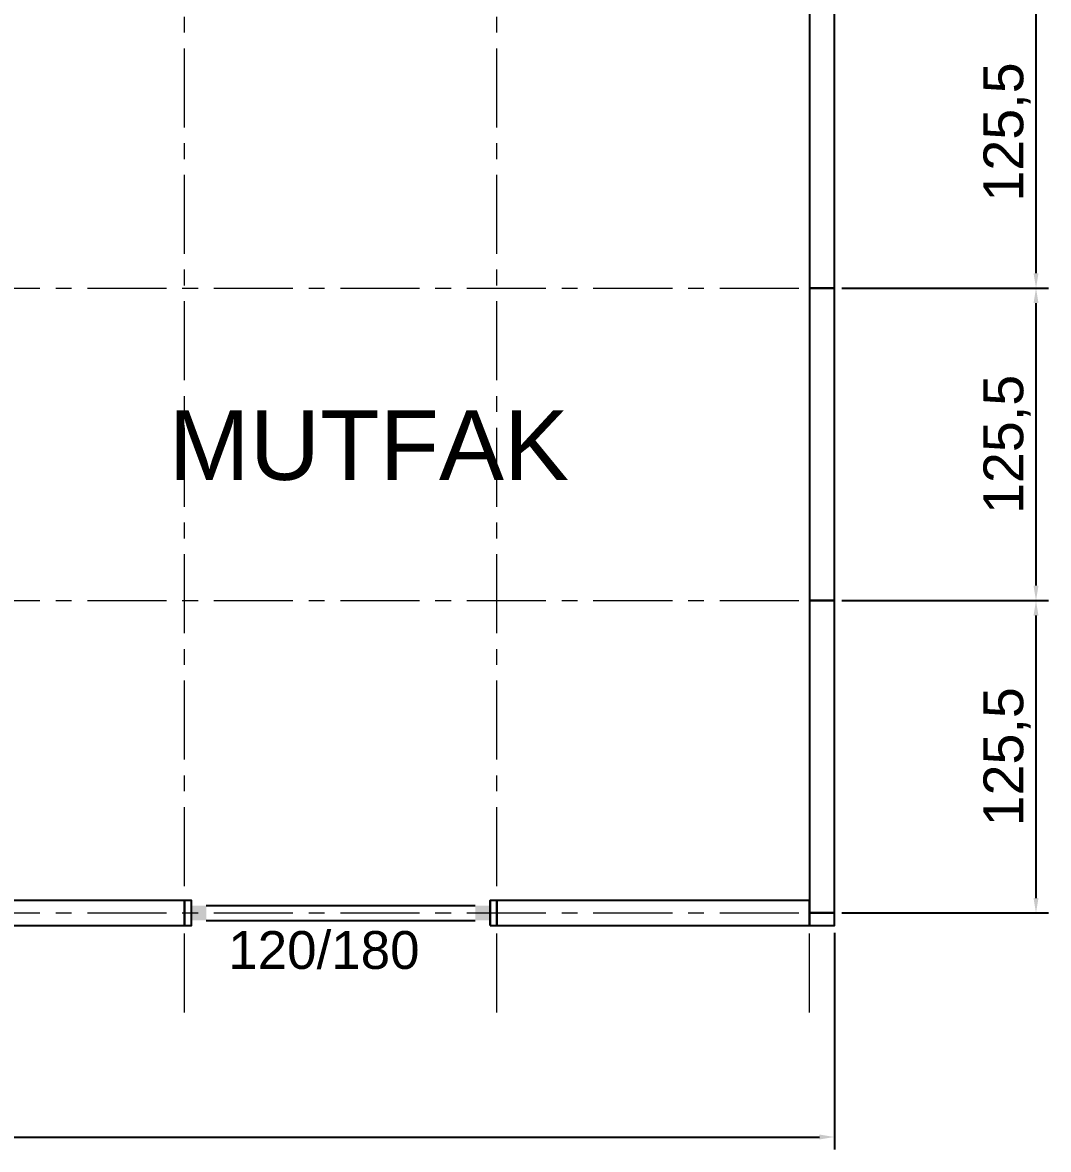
# Model space of a CAD drawing. Header units: centimetres. Extents: x -136 to 1955, y -1012 to 1233.
# Drawn here: x 446.9 to 859, y -90 to 362.7 of the extents above; entities that cross this region are included whole.
import ezdxf
from ezdxf.enums import TextEntityAlignment as Align

# ---------------------------------------------------------------- set-up
doc = ezdxf.new("R2010")
doc.units = ezdxf.units.CM
doc.linetypes.add('CENTER', pattern=[50.8, 31.75, -6.35, 6.35, -6.35])
doc.layers.add('AKS', color=4, linetype='CENTER', lineweight=13)
for name, color, linetype in [('DIS_DUVAR_100', 30, 'Continuous'), ('KOSE_PROFIL_100', 8, 'Continuous'), ('ODA_ADLARI', 7, 'Continuous'), ('OLCULER', 7, 'Continuous'), ('PENCERE', 10, 'Continuous')]:
    doc.layers.add(name, color=color, linetype=linetype)
doc.styles.get("Standard").update_dxf_attribs({"font": 'Arial.ttf'})
doc.dimstyles.new('ISO-25', dxfattribs={"dimtxt": 2.5, "dimasz": 2.5, "dimexe": 1.25, "dimexo": 0.625, "dimtad": 1, "dimtxsty": 'Standard', "dimcen": 2.5, "dimadec": 0, "dimazin": 0, "dimtfac": 1, "dimtmove": 0, "dimatfit": 3, "dimfxl": 1, "dimarcsym": 0})

# ---------------------------------------------------------------- blocks, each defined once
blk = doc.blocks.new('DIS_H_1255_100')
blk.add_lwpolyline([(0, 0), (125.5, 0), (125.5, 10), (0, 10)], close=True)
blk = doc.blocks.new('kaynak-pencere-120180')
at = {"layer": 'PENCERE', "color": 1}
for p, q in [((53839.87, 6703.82), (53839.87, 6713.82)), ((53845.87, 6711.82), (53953.87, 6711.82)), ((53959.87, 6703.82), (53959.87, 6713.82)), ((53845.87, 6705.82), (53953.87, 6705.82))]:
    blk.add_line(p, q, dxfattribs=at)
for points in [[(53839.87, 6705.82), (53845.87, 6705.82), (53839.87, 6711.82), (53845.87, 6711.82)], [(53959.87, 6705.82), (53953.87, 6705.82), (53959.87, 6711.82), (53953.87, 6711.82)]]:
    blk.add_solid(points, dxfattribs=at)
at = {"layer": 'PENCERE', "color": 0, "lineweight": 25}
blk.add_text('120/180', height=15.217, dxfattribs=at).set_placement((53854.7, 6686.34))
blk = doc.blocks.new('KROKI_P120180_H_1255_100')
for points in [[(0, 0), (2.75, 0), (2.75, 10), (0, 10)], [(122.75, 0), (125.5, 0), (125.5, 10), (122.75, 10)]]:
    blk.add_lwpolyline(points, close=True)
blk.add_blockref('kaynak-pencere-120180', (-53837.12, -6703.82))
blk = doc.blocks.new('DIS_V_1255_100')
blk.add_lwpolyline([(0, 0), (10, 0), (10, 125.5), (0, 125.5)], close=True)
blk = doc.blocks.new('VER_BAG_100_50')
blk.add_lwpolyline([(0, 0), (10, 0), (10, 5), (0, 5)], close=True)
blk = doc.blocks.new('*D86')
at = {"layer": 'Defpoints', "color": 0, "transparency": 16777216}
for p in [(0, 0), (773, 0), (773, -85)]:
    blk.add_point(p, dxfattribs=at)
at = {"layer": 'OLCULER', "color": 0, "lineweight": -2, "transparency": 16777216}
for p, q in [((0, -3), (0, -90)), ((773, -3), (773, -90)), ((6, -85), (767, -85))]:
    blk.add_line(p, q, dxfattribs=at)
at = {"layer": 'OLCULER', "color": 0, "transparency": 16777216}
for points in [[(6, -84), (6, -86), (0, -85)], [(767, -84), (767, -86), (773, -85)]]:
    blk.add_solid(points, dxfattribs=at)
at = {"layer": 'OLCULER', "color": 0, "transparency": 16777216, "insert": (386.5, -74.83), "char_height": 16, "attachment_point": 5}
blk.add_mtext('773', dxfattribs=at)
blk = doc.blocks.new('*D94')
at = {"layer": 'Defpoints', "color": 0, "transparency": 16777216}
for p in [(773, 130.5), (854, 130.5), (773, 5)]:
    blk.add_point(p, dxfattribs=at)
at = {"layer": 'OLCULER', "color": 0, "lineweight": -2, "transparency": 16777216}
for p, q in [((776, 130.5), (859, 130.5)), ((854, 11), (854, 124.5)), ((776, 5), (859, 5))]:
    blk.add_line(p, q, dxfattribs=at)
at = {"layer": 'OLCULER', "color": 0, "transparency": 16777216}
for points in [[(853, 124.5), (855, 124.5), (854, 130.5)], [(853, 11), (855, 11), (854, 5)]]:
    blk.add_solid(points, dxfattribs=at)
at = {"layer": 'OLCULER', "color": 0, "transparency": 16777216, "insert": (842.38, 67.75), "char_height": 16, "attachment_point": 5, "rotation": 90}
blk.add_mtext('125,5', dxfattribs=at)
blk = doc.blocks.new('*D95')
at = {"layer": 'Defpoints', "color": 0, "transparency": 16777216}
for p in [(773, 256), (854, 256), (773, 130.5)]:
    blk.add_point(p, dxfattribs=at)
at = {"layer": 'OLCULER', "color": 0, "lineweight": -2, "transparency": 16777216}
for p, q in [((776, 256), (859, 256)), ((854, 136.5), (854, 250)), ((776, 130.5), (859, 130.5))]:
    blk.add_line(p, q, dxfattribs=at)
at = {"layer": 'OLCULER', "color": 0, "transparency": 16777216}
for points in [[(853, 250), (855, 250), (854, 256)], [(853, 136.5), (855, 136.5), (854, 130.5)]]:
    blk.add_solid(points, dxfattribs=at)
at = {"layer": 'OLCULER', "color": 0, "transparency": 16777216, "insert": (842.38, 193.25), "char_height": 16, "attachment_point": 5, "rotation": 90}
blk.add_mtext('125,5', dxfattribs=at)
blk = doc.blocks.new('*D96')
at = {"layer": 'Defpoints', "color": 0, "transparency": 16777216}
for p in [(773, 381.5), (854, 381.5), (773, 256)]:
    blk.add_point(p, dxfattribs=at)
at = {"layer": 'OLCULER', "color": 0, "lineweight": -2, "transparency": 16777216}
for p, q in [((776, 381.5), (859, 381.5)), ((854, 262), (854, 375.5)), ((776, 256), (859, 256))]:
    blk.add_line(p, q, dxfattribs=at)
at = {"layer": 'OLCULER', "color": 0, "transparency": 16777216}
for points in [[(853, 375.5), (855, 375.5), (854, 381.5)], [(853, 262), (855, 262), (854, 256)]]:
    blk.add_solid(points, dxfattribs=at)
at = {"layer": 'OLCULER', "color": 0, "transparency": 16777216, "insert": (842.38, 318.75), "char_height": 16, "attachment_point": 5, "rotation": 90}
blk.add_mtext('125,5', dxfattribs=at)

msp = doc.modelspace()

# ---------------------------------------------------------------- linework, layer by layer
at = {"layer": 'AKS'}
for p, q in [((512, -35), (512, 1055)), ((637.5, -35), (637.5, 1055)), ((763, -35), (763, 1055)), ((-35, 256), (808, 256)), ((-35, 130.5), (808, 130.5)), ((-35, 5), (808, 5))]:
    msp.add_line(p, q, dxfattribs=at)

# ---------------------------------------------------------------- block references
at = {"layer": 'DIS_DUVAR_100'}
for name, p in [('DIS_V_1255_100', (763, 256)), ('DIS_V_1255_100', (763, 130.5)), ('DIS_V_1255_100', (763, 5)), ('DIS_H_1255_100', (386.5, 0)), ('KROKI_P120180_H_1255_100', (512, 0)), ('DIS_H_1255_100', (637.5, 0))]:
    msp.add_blockref(name, p, dxfattribs=at)
at = {"layer": 'KOSE_PROFIL_100'}
msp.add_blockref('VER_BAG_100_50', (763, 0), dxfattribs=at)

# ---------------------------------------------------------------- texts
at = {"layer": 'ODA_ADLARI'}
msp.add_text('MUTFAK', height=28, dxfattribs=at).set_placement((586, 193), align=Align.MIDDLE_CENTER)

# ---------------------------------------------------------------- dimensions: what is measured, and where the dimension line sits
at = {"layer": 'OLCULER'}
for base, p1, p2, picture, middle in [((854, 381.5), (773, 256), (773, 381.5), '*D96', (842.385, 318.75)), ((854, 256), (773, 130.5), (773, 256), '*D95', (842.385, 193.25)), ((854, 130.5), (773, 5), (773, 130.5), '*D94', (842.385, 67.75))]:
    dim = msp.add_linear_dim(base=base, p1=p1, p2=p2, angle=90, dimstyle='ISO-25', override={"dimtxt": 16, "dimasz": 6, "dimexe": 5, "dimexo": 3, "dimgap": 2, "dimdec": 1, "dimtix": 1, "dimatfit": 1}, dxfattribs=at)
    dim.commit()
    dim.dimension.update_dxf_attribs({"geometry": picture, "text_midpoint": middle})
dim = msp.add_linear_dim(base=(773, -85), p1=(0, 0), p2=(773, 0), dimstyle='ISO-25', override={"dimtxt": 16, "dimasz": 6, "dimexe": 5, "dimexo": 3, "dimgap": 2, "dimdec": 1, "dimtix": 1, "dimatfit": 1}, dxfattribs=at)
dim.commit()
dim.dimension.update_dxf_attribs({"geometry": '*D86', "text_midpoint": (386.5, -74.825)})

doc.saveas('drawing.dxf')
